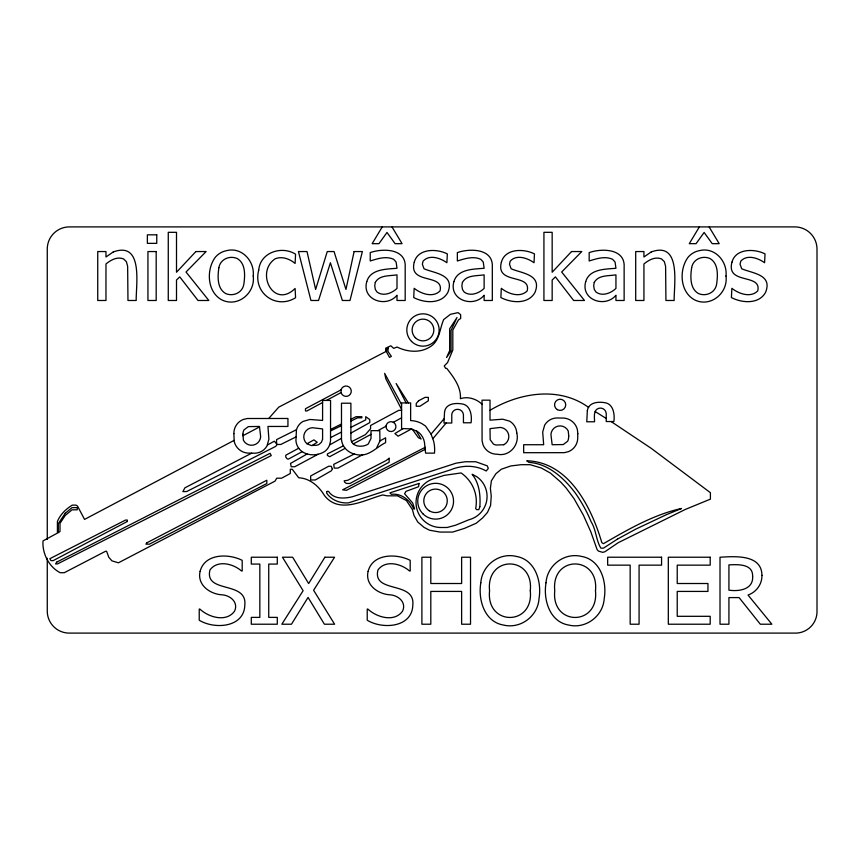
<?xml version="1.0" encoding="UTF-8"?>
<svg xmlns="http://www.w3.org/2000/svg" width="860" height="860" viewBox="0 0 860 860"><rect width="100%" height="100%" fill="white"/><g stroke="black" fill="none" stroke-linecap="round" stroke-linejoin="round"><path stroke-width="1.29" d="M341.065 389.849L341.065 392.547A5.203 5.203 0 0 0 349.063 395.46A5.203 5.203 0 0 0 349.063 386.935A5.203 5.203 0 0 0 341.065 389.849L305.472 408.726L305.472 410.951L306.956 410.951L322.586 402.512M296.442 429.721L295.937 440.718A15.147 15.147 0 0 0 298.452 447.856C304.107 456.198 317.039 456.585 324.876 451.371A14.803 14.803 0 0 0 329.627 444.91L330.53 440.965L330.562 400.438L322.586 400.438L322.586 420.433L309.858 419.476L302.989 421.432A14.459 14.459 0 0 0 296.442 429.721L276.576 439.611L276.576 443.534M376.927 447.318L379.937 440.933L379.787 430.645L371.015 430.645L371.015 438.428L368.241 444.018C362.909 447.705 351.901 447.232 350.891 439.342L350.891 403.211L341.485 403.211L341.485 439.342C342.011 447.318 348.665 453.241 356.276 454.521C368.521 457.488 375.992 447.318 385.602 442.631L385.602 437.826L379.937 440.933M382.141 227.061L372.154 243.67L378.948 243.67L387 232.458L395.106 243.67L402.071 243.67L392.085 227.061M699.266 227.061L689.279 243.67L696.073 243.67L704.125 232.458L712.23 243.67L719.196 243.67L709.21 227.061M295.883 436.987L280.769 444.469L277.189 444.469L275.684 446.394L186.642 491.554L182.879 491.597L184.911 487.824L251.7 453.166M431.053 434.117L425.55 426.065L421.744 423.539A25.692 25.692 0 0 0 410.629 420.562L410.629 402.921L401.577 402.921L401.577 428.527L410.929 428.882L417.186 431.301A16.404 16.404 0 0 1 424.442 442.255L425.592 453.134L434.472 453.134A34.819 34.819 0 0 0 433.59 440.997L431.053 434.117L443.975 418.863M432.902 438.643L446.146 423.012M268.728 418.476L278.748 407.145L385.71 351.622L385.71 348.171L390.827 345.785L393.708 348.375L397.051 347.031C407.081 352.009 419.712 353.202 429.527 347.139C439.815 341.527 439.46 329.036 443.695 319.544L450.468 314.308L458.047 312.631L460.637 314.642L460.691 318.426L458.423 319.995L452.822 330.046L452.822 349.966L447.544 362.598L444.233 365.941L445.641 368.36L446.738 368.36C453.467 377.024 461.315 387.129 460.39 398.685C467.883 396.127 476.569 398.922 482.041 404.254M312.148 445.512L317.2 442.298L313.921 439.879L306.998 443.76M403.2 428.538L394.912 433.537L398.083 436.203L411.424 429M307.074 454.015L290.508 463.433L291.228 466.754L294.754 466.754L318.039 454.284M329.627 444.91L341.485 438.32M350.891 433.096L369.757 422.615L369.757 419.594L365.737 416.681L365.737 419.873L350.891 427.345M490.017 410.306C519.397 392.644 559.365 386.011 588.659 407.468M362.963 454.521L337.926 468.109L334.228 468.109L333.723 464.368L354.385 453.972M326.435 400.438L341.065 392.547M345.161 448.329L329.649 456.714L327.37 455.402L327.37 453.951L343.484 445.77M353.256 443.954L371.015 434.343M377.863 430.645L386.118 426.184M393.31 422.292L401.577 417.831M298.732 448.232L285.789 455.198L285.789 457.144L287.219 458.885L288.444 459.079L302.172 451.683M234.027 440.417L84.559 519.408L77.518 506.088L75.981 505.121L72.283 505.121C65.908 509.034 60.221 514.473 57.405 521.525L57.405 533.114L43 540.908C42.118 553.356 48.837 566.901 60.168 572.706L64.274 572.706L105.533 551.282L106.608 551.282L108.779 557.248L111.918 560.849L118.4 562.816L275.05 481.116L276.726 478.192L281.629 478.192L290.293 473.505L290.293 469.27L292.271 469.27L298.71 477.762C309.933 478.332 318.899 486.201 324.424 495.478C339.474 514.807 364.479 499.8 382.678 494.962L387.021 495.822L397.481 495.822L406.425 500.563L412.37 509.486L414.068 515.635L417.788 522.041L424.023 527.373L429.43 530.201L439.954 532.071L452.672 532.071L464.4 528.395L476.171 523.278L482.567 517.967L487.491 512.409L490.587 505.465L491.243 496.059L490.393 488.308L491.382 480.804L495.865 473.763L501.305 469.237L510.84 465.948L521.203 464.69L530.147 464.69L541.327 468.001L550.379 473.065L560.731 482.094L566.009 487.824L573.91 498.477L583.381 515.183L590.874 531.953L597.152 549.723L598.495 551.109L602.677 552.346L604.827 551.797L618.265 542.671L685.366 509.41L710.403 499.144L710.403 492.694L651.31 448.404L611.105 421.54M242.864 435.74L259.548 426.925M425.517 449.146L346.473 490.318L342.635 489.813L425.291 447.275M267.481 444.975L274.297 441.202L277.189 444.469M351.504 441.696L365.446 434.612L370.563 428.764L370.563 425.517L398.739 410.349L401.577 410.349M330.562 437.568L341.485 432.075M330.562 429.462L341.485 423.991M350.891 419.282L356.062 416.691L361.845 416.691L361.845 417.831L357.577 417.831L350.891 421.067M330.562 430.914L341.485 425.625M595.12 411.521L606.236 418.487M412.273 429.204L418.379 437.697L421.11 439.041L416.197 430.752M408.36 402.921L396.137 383.528L406.103 402.921M401.577 404.501L384.646 373.348L385.796 378.69L401.577 409.425M47.268 539.413L47.268 249.443A22.145 22.145 0 0 1 69.81 226.9L794.457 226.9A22.209 22.209 0 0 1 817 249.443L817 610.557A21.586 21.586 0 0 1 794.457 633.1L69.81 633.1A22.005 22.005 0 0 1 47.268 610.557L47.268 558.204M516.774 432.988C519.827 444.867 509.399 456.961 497.188 454.209A14.803 14.803 0 0 1 489.415 452.22L487.738 451.091A14.803 14.803 0 0 1 482.976 444.631L482.073 440.685L482.041 400.169L490.017 400.169L490.017 420.164L502.756 419.196L509.614 421.163A14.459 14.459 0 0 1 516.774 432.988M233.888 433.623L234.178 441.341A15.147 15.147 0 0 0 247.658 453.102L255.108 453.209A14.459 14.459 0 0 0 266.944 446.05L268.9 439.191L267.944 426.452L287.939 426.452L287.939 418.476L247.411 418.508L243.466 419.411A14.803 14.803 0 0 0 237.005 424.163L235.876 425.85A14.803 14.803 0 0 0 233.888 433.623M577.791 433.644L577.716 437.557A14.803 14.803 0 0 1 575.727 445.329L574.598 447.017A14.803 14.803 0 0 1 568.137 451.769L564.192 452.672L523.665 452.704L523.665 444.727L543.66 444.727L542.703 431.989L544.659 425.13A14.459 14.459 0 0 1 556.495 417.971L563.945 418.078A15.147 15.147 0 0 1 577.425 429.839L577.791 433.644M242.918 434.106L243.38 440.212A9.137 9.137 0 0 0 260.214 439.03L260.666 436.687L259.451 426.452L248.357 426.614L244.047 429.86A7.149 7.149 0 0 0 243.079 432.849L242.918 434.106M568.739 436.02L568.524 438.331A7.149 7.149 0 0 1 567.557 441.309L563.246 444.566L552.152 444.727L550.938 434.493L551.389 432.15A9.137 9.137 0 0 1 568.234 430.967L568.739 436.02M530.287 590.745C533.995 626.359 485.878 626.327 489.566 590.745C485.782 555.001 534.06 555.066 530.287 590.745M595.475 590.745C599.183 626.359 551.067 626.327 554.754 590.745C550.97 555.001 599.248 555.066 595.475 590.745M253.216 276.038C255.517 292.808 238.134 307.525 222.278 300.108C207.013 292.454 205.938 269.502 215.516 256.989A19.5 19.5 0 0 1 226.707 250.615C241.929 246.755 254.872 261.365 253.216 276.038M725.99 276.038C728.291 292.808 710.908 307.525 695.052 300.108C679.787 292.454 678.712 269.502 688.29 256.989A19.5 19.5 0 0 1 699.481 250.615C714.692 246.755 727.646 261.365 725.99 276.038M480.815 582.811C477.956 599.592 484.331 621.801 503.444 625.048C520.612 629.251 538.016 616.072 539.037 598.495C541.875 581.736 535.436 559.72 516.398 556.431C499.262 552.174 481.933 565.299 480.815 582.811M546.014 582.811C543.154 599.592 549.519 621.801 568.632 625.048C585.811 629.251 603.204 616.072 604.225 598.495C607.074 581.736 600.624 559.72 581.596 556.431C564.45 552.174 547.121 565.299 546.014 582.811M258.731 270.083C252.657 292.744 275.91 309.944 295.582 297.732L295.098 288.487C273.663 309.557 254.904 272.287 275.221 258.763C282.155 256.043 289.669 258.871 295.098 263.429L295.582 254.184C281.661 245.369 260.161 252.464 258.731 270.083M414.262 262.16C408.113 285.122 444.405 273.007 440.03 290.938C432.978 298.065 421.024 293.83 414.165 288.304L413.724 297.549C424.281 303.129 441.331 304.462 447.877 292.357C455.058 274.555 435.031 273.437 424.023 268.793L422.357 264.214L423.055 261.193C429.248 254.108 440.449 258.054 446.888 262.73L447.329 253.915C436.783 248.475 417.949 248.325 414.262 262.16M501.391 262.16C495.242 285.122 531.544 273.007 527.169 290.938C520.106 298.065 508.163 293.83 501.305 288.304L500.864 297.549C511.421 303.129 528.47 304.462 535.006 292.357C542.187 274.555 522.16 273.437 511.152 268.793L509.496 264.214L510.195 261.193C516.387 254.108 527.578 258.054 534.028 262.73L534.458 253.915C523.923 248.475 505.089 248.325 501.391 262.16M731.957 262.16C725.797 285.122 762.1 273.007 757.725 290.938C750.672 298.065 738.718 293.83 731.86 288.304L731.419 297.549C741.976 303.129 759.025 304.462 765.572 292.357C772.753 274.555 752.726 273.437 741.718 268.793L740.051 264.214L740.75 261.193C746.942 254.108 758.144 258.054 764.583 262.73L765.024 253.915C754.478 248.475 735.644 248.325 731.957 262.16M200.122 571.276C196.886 584.649 209.55 593.905 221.59 594.797C229.953 595.077 238.736 602.107 234.597 611.095C226.438 622.629 208.625 617.351 199.864 609.063L199.23 609.063L199.23 620.221C214.419 629.563 244.165 627.746 244.81 605.15C247.476 580.436 204.078 593.938 209.947 569.965C217.419 559.624 233.243 563.676 241.52 570.997L242.197 570.997L242.197 560.333C228.599 553.442 204.852 553.303 200.122 571.276M368.123 571.276C364.887 584.649 377.551 593.905 389.591 594.797C397.954 595.077 406.726 602.107 402.598 611.095C394.439 622.629 376.626 617.351 367.865 609.063L367.231 609.063L367.231 620.221C382.421 629.563 412.166 627.746 412.811 605.15C415.477 580.436 372.079 593.938 377.948 569.965C385.42 559.624 401.244 563.676 409.521 570.997L410.198 570.997L410.198 560.333C396.6 553.442 372.853 553.303 368.123 571.276M218.87 267.761C217.591 276.404 216.946 288.552 225.696 293.561C233.253 296.829 242.499 292.723 243.842 284.241C245.068 275.619 245.863 263.386 237.059 258.451C229.512 255.269 220.203 259.236 218.87 267.761M691.644 267.761C690.365 276.404 689.72 288.552 698.471 293.561C706.028 296.829 715.273 292.723 716.616 284.241C717.842 275.619 718.637 263.386 709.833 258.451C702.287 255.269 692.977 259.236 691.644 267.761M366.779 281.585C361.469 299.85 386.194 308.342 396.998 295.27L396.998 300.484L405.189 300.484L405.189 267.019C406.307 248.465 382.829 248.153 370.23 252.603L370.23 260.978C377.647 258.688 386.108 255.818 393.665 259.311L396.116 262.042L396.998 268.288C386.462 269.169 370.445 268.943 366.779 281.585M453.908 281.585C448.597 299.85 473.322 308.342 484.126 295.27L484.126 300.484L492.318 300.484L492.318 267.019C493.446 248.465 469.958 248.153 457.359 252.603L457.359 260.978C464.776 258.688 473.237 255.818 480.794 259.311L483.255 262.042L484.126 268.288C473.591 269.169 457.574 268.943 453.908 281.585M585.725 281.585C580.425 299.85 605.139 308.342 615.943 295.27L615.943 300.484L624.134 300.484L624.134 267.019C625.263 248.465 601.774 248.153 589.175 252.603L589.175 260.978C596.593 258.688 605.053 255.818 612.61 259.311L615.072 262.042L615.943 268.288C605.408 269.169 589.39 268.943 585.725 281.585M386.237 425.356L386.065 426.625A4.934 4.934 0 0 0 393.471 430.903A4.934 4.934 0 0 0 393.471 422.357L392.278 421.862A4.934 4.934 0 0 0 386.237 425.356M419.024 483.438L418.594 486.717L405.985 491.361L404.587 493.748L412.649 502.971L414.617 508.969L413.703 508.969C410.241 500.219 401.147 492.984 391.408 494.339L389.913 492.877L419.024 483.438M761.949 575.404C762.143 584.241 756.284 592.142 748.039 595.066L771.882 624.22L760.326 624.22L739.084 597.592L728.925 597.592L728.925 624.22L720.013 624.22L720.013 557.226C734.451 556.409 761.82 554.023 761.949 575.404M752.629 576.082C753.704 589.562 738.987 591.659 728.925 590.164L728.925 564.88C737.536 564.472 752.919 563.579 752.629 576.082M388.322 348.139L387.86 351.17L391.354 356.373L389.505 357.394L386.548 351.987L386.548 349.128L388.322 348.139M375.272 282.456L374.734 285.767L375.325 289.454L377.11 292.12C383.463 296.635 391.859 293.26 396.998 288.444L396.998 274.856C389.677 276.092 379.378 274.791 375.272 282.456M462.411 282.456L461.874 285.767L462.465 289.454L464.239 292.12C470.592 296.635 478.998 293.26 484.126 288.444L484.126 274.856C476.816 276.092 466.518 274.791 462.411 282.456M594.228 282.456L593.69 285.767L594.282 289.454L596.055 292.12C602.409 296.635 610.815 293.26 615.943 288.444L615.943 274.856C608.633 276.092 598.334 274.791 594.228 282.456M444.555 411.736L443.975 423.012L451.769 423.012L451.769 414.713A5.848 5.848 0 0 1 454.8 410.026L456.155 409.489A5.848 5.848 0 0 1 463.433 414.713L463.433 422.776L471.065 422.776C472.129 415.649 470.592 404.823 461.712 403.877C455.144 402.802 445.953 403.619 444.555 411.736M587.348 410.5L586.767 421.776L594.561 421.776C594.55 417.293 593.034 409.833 598.958 408.253A5.848 5.848 0 0 1 606.236 413.477L606.236 421.54L613.868 421.54C614.921 414.412 613.384 403.587 604.515 402.641C597.947 401.566 588.745 402.383 587.348 410.5M322.586 439.245L321.457 442.169L319.178 444.33A7.149 7.149 0 0 1 316.19 445.297L311.18 445.512L306.848 443.663A9.137 9.137 0 0 1 310.008 428.162L312.352 427.71L322.586 428.925L322.586 439.245M354.105 251.55L345.957 289.444L334.046 251.55L327.252 251.55L315.642 289.444L307.009 251.55L298.431 251.55L310.954 300.484L318.533 300.484L330.401 262.773L342.366 300.484L349.988 300.484L362.382 251.55L354.105 251.55M326.983 491.415L326.606 493.049C331.326 500.133 340.281 503.573 348.623 502.842L450.35 469.904C461.971 465.099 475.107 464.755 486.222 471L488.308 468.41L487.265 465.851L475.72 461.745L465.292 461.745L456.09 463.164L352.75 496.65C344.613 498.66 333.777 499.52 328.595 491.415L326.983 491.415M479.858 506.701L478.805 509.647L476.644 509.647L475.677 508.539C478.353 494.597 472.656 481.03 461.111 472.946L444.093 475.387L433.031 478.934A24.94 24.94 0 0 0 442.029 527.492L447.125 527.492L455.553 525.223L468.947 519.741A24.058 24.058 0 0 0 476.773 476.698L472.118 474.268C479.471 483.385 480.589 495.414 479.858 506.701M449.673 350.6L446.544 357.523L451.059 351.127L451.059 330.444L456.983 317.544L449.673 328.746L449.673 350.6M332.336 468.754L331.423 470.742L315.319 479.977L310.664 479.977L310.664 475.956L328.681 466.249L331.218 466.249L332.336 468.754M324.897 557.226L308.654 583.553L292.637 557.226L282.467 557.226L303.118 590.702L281.833 624.22L291.465 624.22L308.063 597.41L324.403 624.22L334.615 624.22L313.599 590.25L334.572 557.226L324.897 557.226M146.727 542.886L145.899 544.165L149.425 544.165L266.826 483.513L266.826 480.235L146.727 542.886M56.728 562.128L55.567 563.913L57.512 563.913L271.244 455.585L270.083 453.306L56.728 562.128M65.231 513.269L58.254 523.761L58.254 532.791L59.996 531.448L59.996 523.332L65.231 515.462L72.036 509.819L77.239 509.819L77.239 507.626L72.036 507.626L65.231 513.269M418.562 400.781L416.24 403.523L416.24 406.264L419.927 406.264L428.344 400.781L428.344 397.374L425.034 397.374L418.562 400.781M195.876 251.55L176.504 272.233L176.504 232.318L168.27 232.318L168.27 300.484L176.504 300.484L176.504 280.027L179.751 276.877L198.015 300.484L208.84 300.484L186.018 272.007L206.12 251.55L195.876 251.55M571.524 251.55L552.163 272.233L552.163 232.318L543.928 232.318L543.928 300.484L552.163 300.484L552.163 280.027L555.399 276.877L573.674 300.484L584.488 300.484L561.666 272.007L581.779 251.55L571.524 251.55M389.139 458.283L386.075 460.573L347.848 480.235L344.161 480.847L344.666 482.202L346.462 483.46L349.945 483.46L389.139 462.271L389.139 458.283M113.251 251.948L105.973 256.989L105.973 251.55L97.739 251.55L97.739 300.484L105.973 300.484L105.973 263.955C110.876 259.967 117.153 256.387 123.593 258.935L126.388 261.676L127.645 266.342L127.968 300.484L136.202 300.484C135.858 285.24 143.781 240.832 113.251 251.948M651.213 251.948L643.936 256.989L643.936 251.55L635.701 251.55L635.701 300.484L643.936 300.484L643.936 263.955C648.827 259.967 655.116 256.387 661.544 258.935L664.35 261.676L665.597 266.342L665.93 300.484L674.165 300.484C673.821 285.24 681.733 240.832 651.213 251.948M617.437 539.112L603.483 548.132L600.839 548.132C595.98 540.144 596.206 529.792 591.067 521.654C587.004 511.711 581.683 502.272 575.587 493.425C564.493 478.483 548.347 463.572 529.029 462.4L526.739 460.799C568.729 461.809 591.476 507.26 601.796 542.585L603.408 543.692C628.069 529.459 653.589 514.613 681.529 508.475L666.307 514.721L635.572 529.233L617.437 539.112M127.312 521.482L53.202 560.623L50.966 560.623L49.837 558.71L125.549 520.063L127.312 520.063L127.312 521.482M503.788 444.727L496.413 445.029A7.149 7.149 0 0 1 493.436 444.05L490.178 439.739L490.017 428.645L500.251 427.431L502.595 427.893A9.137 9.137 0 0 1 503.788 444.727M156.756 234.823L147.372 234.823L147.372 243.358L156.756 243.358L156.756 234.823M156.187 251.55L147.941 251.55L147.941 300.484L156.187 300.484L156.187 251.55M277.296 557.226L251.292 557.226L251.292 564.074L259.838 564.074L259.838 617.383L251.292 617.383L251.292 624.22L277.296 624.22L277.296 617.383L268.739 617.383L268.739 564.074L277.296 564.074L277.296 557.226M430.806 557.226L421.894 557.226L421.894 624.22L430.806 624.22L430.806 591.422L461.627 591.422L461.627 624.22L470.527 624.22L470.527 557.226L461.627 557.226L461.627 583.51L430.806 583.51L430.806 557.226M661.566 557.226L607.665 557.226L607.665 565.149L630.165 565.149L630.165 624.22L639.077 624.22L639.077 565.149L661.566 565.149L661.566 557.226M710.199 557.226L668.317 557.226L668.317 624.22L710.199 624.22L710.199 616.308L677.228 616.308L677.228 591.422L707.952 591.422L707.952 583.51L677.228 583.51L677.228 565.149L710.199 565.149L710.199 557.226M422.98 513.871A17.909 17.909 0 0 0 452.94 505.841A17.909 17.909 0 0 0 431.01 483.911A17.909 17.909 0 0 0 422.98 513.871M415.294 337.679A10.868 10.868 0 0 0 433.472 332.809A10.868 10.868 0 0 0 420.164 319.501A10.868 10.868 0 0 0 415.294 337.679M411.542 341.431A16.179 16.179 0 0 0 438.6 334.175A16.179 16.179 0 0 0 418.798 314.373A16.179 16.179 0 0 0 411.542 341.431M429.237 510.754A11.75 11.75 0 0 0 447.264 501.315A11.75 11.75 0 0 0 430.086 490.426A11.75 11.75 0 0 0 429.237 510.754M557.345 409.661A5.59 5.59 0 0 0 565.74 404.813A5.59 5.59 0 0 0 557.345 399.975A5.59 5.59 0 0 0 557.345 409.661"/></g></svg>
